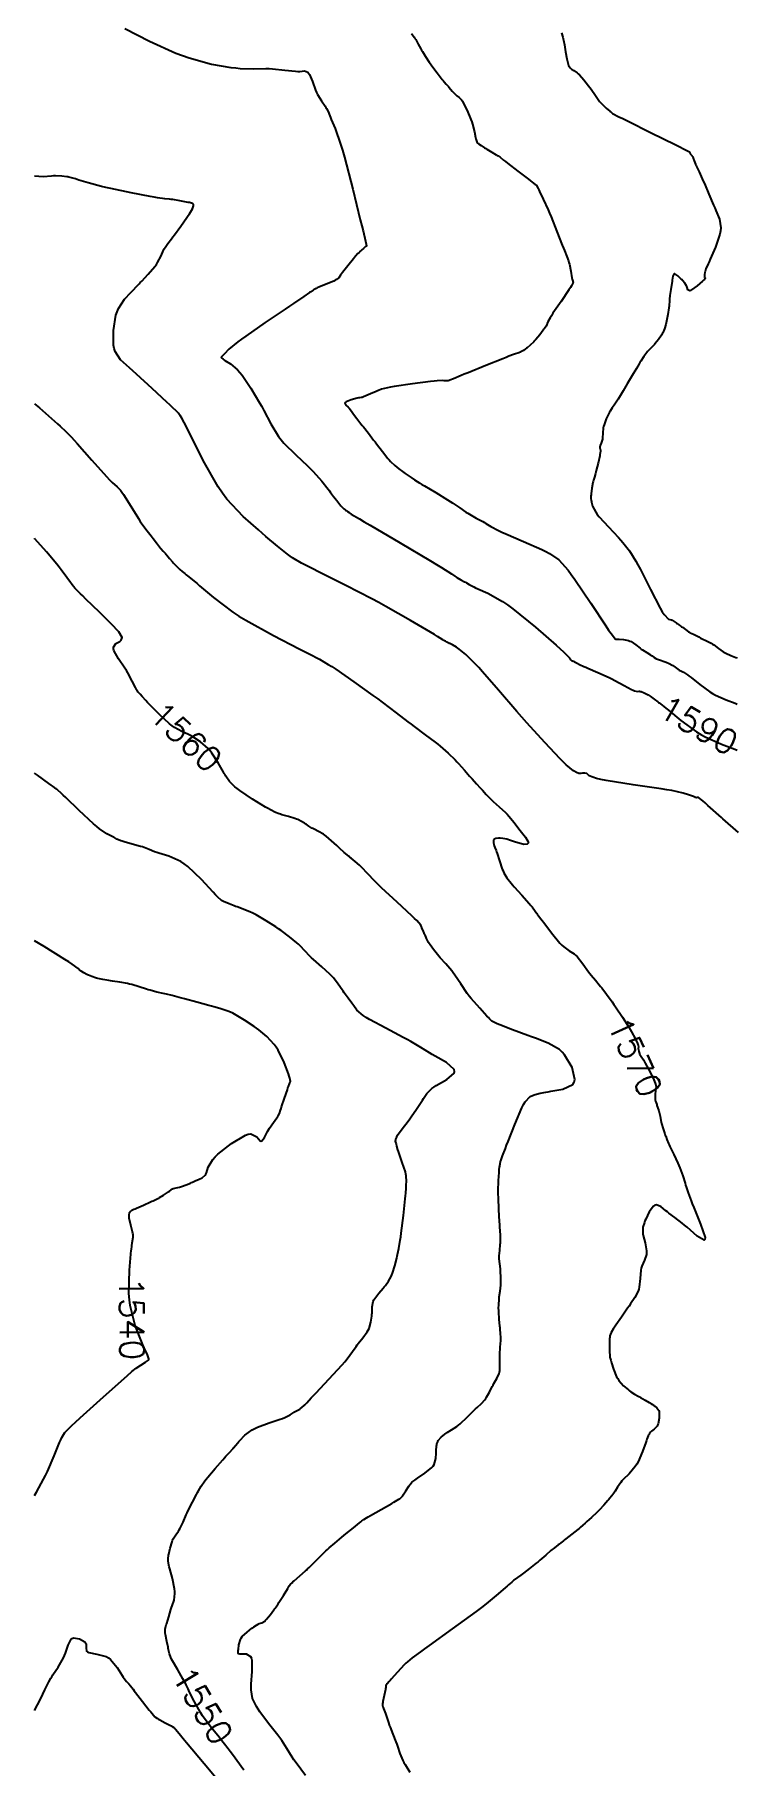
# Model space of a CAD drawing. Header units: metres. Extents: x 837477 to 838477, y 1189014 to 1191014.
# Drawn here: x 837476.5 to 837586.4, y 1190467.4 to 1190738.3 of the extents above; entities that cross this region are included whole.
import ezdxf

# ---------------------------------------------------------------- set-up
doc = ezdxf.new("R2010")
doc.units = ezdxf.units.M
doc.header["$LTSCALE"] = 0.3
doc.layers.add('COTAS 10', color=1, linetype='Continuous')
doc.styles.get("Standard").update_dxf_attribs({"font": 'simplex.shx'})

msp = doc.modelspace()

# ---------------------------------------------------------------- linework, layer by layer
at = {"layer": 'COTAS 10'}
for points, elevation in [([(837490.66, 1190739.296), (837494.51, 1190737.289), (837498.617, 1190735.452), (837499.686, 1190735.044), (837500.725, 1190734.68), (837504.233, 1190733.731), (837507.265, 1190733.216), (837508.005, 1190733.126), (837508.701, 1190733.058), (837510.854, 1190733.003), (837512.737, 1190733.027), (837513.263, 1190733.009), (837513.79, 1190732.981), (837515.711, 1190732.791), (837517.361, 1190732.611), (837517.718, 1190732.59), (837518.032, 1190732.58), (837518.804, 1190732.649), (837519.29, 1190732.483), (837519.423, 1190732.325), (837519.555, 1190732.12), (837520.026, 1190730.975), (837520.529, 1190729.624), (837520.682, 1190729.288), (837520.84, 1190728.968), (837521.46, 1190727.95), (837522.015, 1190727.14), (837522.132, 1190726.951), (837522.234, 1190726.778), (837522.473, 1190726.28), (837522.725, 1190725.636), (837522.836, 1190725.371), (837522.964, 1190725.068), (837523.576, 1190723.661), (837524.443, 1190721.196), (837524.732, 1190720.227), (837525.042, 1190719.133), (837526.34, 1190714.145), (837527.522, 1190709.367), (837527.759, 1190708.406), (837527.957, 1190707.601), (837528.348, 1190705.998), (837528.449, 1190705.527), (837528.464, 1190705.436), (837528.474, 1190705.362), (837528.465, 1190705.235), (837528.368, 1190705.171), (837528.323, 1190705.136), (837528.27, 1190705.094), (837528.012, 1190704.879), (837527.747, 1190704.652), (837527.69, 1190704.601), (837527.639, 1190704.555), (837527.514, 1190704.436), (837527.409, 1190704.326), (837527.372, 1190704.287), (837527.331, 1190704.244), (837527.154, 1190704.056), (837526.792, 1190703.637), (837526.634, 1190703.448), (837526.452, 1190703.228), (837525.587, 1190702.169), (837524.743, 1190701.109), (837524.574, 1190700.888), (837524.433, 1190700.698), (837524.158, 1190700.271), (837523.8, 1190699.98), (837523.607, 1190699.875), (837523.374, 1190699.76), (837522.19, 1190699.255), (837521.014, 1190698.782), (837520.786, 1190698.687), (837520.599, 1190698.607), (837520.275, 1190698.448), (837520.226, 1190698.396), (837520.213, 1190698.385), (837520.201, 1190698.374), (837520.159, 1190698.345), (837519.905, 1190698.174), (837519.759, 1190698.075), (837519.58, 1190697.952), (837518.662, 1190697.321), (837517.05, 1190696.224), (837516.434, 1190695.808), (837515.745, 1190695.343), (837512.641, 1190693.259), (837509.587, 1190691.157), (837508.928, 1190690.681), (837508.351, 1190690.25), (837506.943, 1190689.078), (837506.227, 1190688.367), (837506.087, 1190688.227), (837505.971, 1190688.112), (837505.76, 1190687.901), (837505.732, 1190687.846), (837505.732, 1190687.828), (837505.735, 1190687.81), (837505.772, 1190687.735), (837506.024, 1190687.545), (837506.161, 1190687.453), (837506.329, 1190687.346), (837507.18, 1190686.817), (837508.305, 1190685.844), (837508.645, 1190685.456), (837508.998, 1190685.016), (837510.375, 1190683.001), (837511.744, 1190680.712), (837512.091, 1190680.1), (837512.425, 1190679.498), (837513.518, 1190677.4), (837514.724, 1190675.417), (837515.129, 1190674.887), (837515.566, 1190674.364), (837517.4, 1190672.547), (837519.264, 1190670.841), (837519.719, 1190670.39), (837520.147, 1190669.947), (837521.475, 1190668.424), (837522.463, 1190667.171), (837522.678, 1190666.898), (837522.867, 1190666.657), (837523.338, 1190666.058), (837523.651, 1190665.654), (837523.74, 1190665.538), (837523.831, 1190665.419), (837524.171, 1190664.973), (837524.497, 1190664.564), (837524.58, 1190664.468), (837524.659, 1190664.381), (837524.917, 1190664.128), (837525.155, 1190663.934), (837525.221, 1190663.883), (837525.288, 1190663.834), (837525.529, 1190663.663), (837525.763, 1190663.507), (837525.824, 1190663.466), (837525.884, 1190663.426), (837526.089, 1190663.289), (837527.382, 1190662.516), (837528.127, 1190662.075), (837529.041, 1190661.535), (837533.742, 1190658.766), (837538.505, 1190655.946), (837539.458, 1190655.375), (837540.252, 1190654.896), (837541.798, 1190653.92), (837542.334, 1190653.548), (837542.49, 1190653.448), (837542.651, 1190653.35), (837543.26, 1190653.01), (837543.848, 1190652.693), (837543.995, 1190652.611), (837544.135, 1190652.53), (837544.582, 1190652.256), (837545.275, 1190651.893), (837545.57, 1190651.756), (837545.909, 1190651.603), (837547.507, 1190650.921), (837549.799, 1190649.624), (837550.576, 1190649.084), (837551.415, 1190648.465), (837554.96, 1190645.576), (837558.18, 1190642.769), (837558.815, 1190642.202), (837559.338, 1190641.727), (837560.3, 1190640.77), (837560.509, 1190640.479), (837560.558, 1190640.423), (837560.603, 1190640.377), (837560.734, 1190640.303), (837560.852, 1190640.278), (837560.889, 1190640.265), (837560.927, 1190640.248), (837561.082, 1190640.163), (837561.297, 1190640.036), (837561.374, 1190639.994), (837561.459, 1190639.948), (837561.827, 1190639.754), (837562.524, 1190639.427), (837562.817, 1190639.297), (837563.152, 1190639.149), (837564.722, 1190638.476), (837566.478, 1190637.688), (837566.931, 1190637.468), (837567.369, 1190637.249), (837568.832, 1190636.451), (837569.986, 1190635.822), (837570.229, 1190635.709), (837570.44, 1190635.623), (837570.925, 1190635.531), (837571.188, 1190635.543), (837571.255, 1190635.545), (837571.366, 1190635.525), (837571.487, 1190635.495), (837571.998, 1190635.3), (837572.583, 1190634.987), (837572.75, 1190634.883), (837572.92, 1190634.771), (837573.554, 1190634.303), (837574.098, 1190633.877), (837574.211, 1190633.792), (837574.307, 1190633.721), (837574.521, 1190633.582), (837575.077, 1190633.157), (837575.389, 1190632.906), (837575.769, 1190632.596), (837577.715, 1190630.995), (837580.146, 1190629.216), (837580.832, 1190628.794), (837581.524, 1190628.403), (837584.07, 1190627.249), (837586.153, 1190626.481), (837586.553, 1190626.333)], 1590), ([(837535.527, 1190738.519), (837535.961, 1190737.927), (837536.077, 1190737.751), (837536.191, 1190737.568), (837536.585, 1190736.862), (837536.991, 1190736.109), (837537.112, 1190735.897), (837537.236, 1190735.684), (837537.715, 1190734.899), (837538.302, 1190734.024), (837538.494, 1190733.753), (837538.7, 1190733.469), (837539.548, 1190732.344), (837540.337, 1190731.338), (837540.504, 1190731.131), (837540.649, 1190730.955), (837540.988, 1190730.573), (837541.252, 1190730.301), (837541.348, 1190730.192), (837541.456, 1190730.07), (837541.93, 1190729.509), (837542.424, 1190728.959), (837542.543, 1190728.843), (837542.656, 1190728.742), (837543, 1190728.51), (837543.373, 1190728.117), (837543.504, 1190727.915), (837543.646, 1190727.672), (837544.257, 1190726.459), (837544.852, 1190725.052), (837544.983, 1190724.687), (837545.101, 1190724.333), (837545.405, 1190723.142), (837545.586, 1190722.216), (837545.626, 1190722.028), (837545.661, 1190721.87), (837545.75, 1190721.55), (837545.89, 1190721.386), (837545.957, 1190721.328), (837546.037, 1190721.263), (837546.431, 1190720.981), (837546.977, 1190720.628), (837547.154, 1190720.519), (837547.341, 1190720.405), (837548.11, 1190719.949), (837548.822, 1190719.527), (837548.974, 1190719.433), (837549.107, 1190719.349), (837549.424, 1190719.129), (837549.966, 1190718.703), (837550.242, 1190718.489), (837550.571, 1190718.234), (837552.212, 1190716.966), (837553.841, 1190715.711), (837554.162, 1190715.465), (837554.428, 1190715.263), (837554.921, 1190714.896), (837555.037, 1190714.806), (837555.066, 1190714.778), (837555.092, 1190714.749), (837555.175, 1190714.631), (837555.371, 1190714.241), (837555.469, 1190714.04), (837555.587, 1190713.798), (837556.17, 1190712.59), (837556.929, 1190710.914), (837557.157, 1190710.378), (837557.394, 1190709.81), (837558.313, 1190707.499), (837559.144, 1190705.372), (837559.325, 1190704.919), (837559.484, 1190704.526), (837559.88, 1190703.602), (837560.128, 1190702.923), (837560.193, 1190702.685), (837560.257, 1190702.425), (837560.476, 1190701.306), (837560.66, 1190700.269), (837560.702, 1190700.062), (837560.74, 1190699.889), (837560.844, 1190699.551), (837560.602, 1190699.023), (837560.423, 1190698.731), (837560.194, 1190698.374), (837558.959, 1190696.558), (837557.695, 1190694.713), (837557.449, 1190694.339), (837557.247, 1190694.025), (837556.889, 1190693.384), (837556.807, 1190693.129), (837556.779, 1190693.057), (837556.748, 1190692.986), (837556.618, 1190692.725), (837556.375, 1190692.356), (837556.274, 1190692.216), (837556.158, 1190692.06), (837555.615, 1190691.36), (837554.997, 1190690.62), (837554.833, 1190690.438), (837554.672, 1190690.267), (837554.12, 1190689.735), (837553.638, 1190689.325), (837553.522, 1190689.23), (837553.414, 1190689.144), (837553.084, 1190688.904), (837552.777, 1190688.725), (837552.683, 1190688.678), (837552.584, 1190688.633), (837552.193, 1190688.477), (837551.836, 1190688.353), (837551.758, 1190688.327), (837551.69, 1190688.305), (837551.52, 1190688.257), (837550.786, 1190687.978), (837550.362, 1190687.811), (837549.843, 1190687.605), (837547.17, 1190686.537), (837544.39, 1190685.415), (837543.803, 1190685.176), (837543.294, 1190684.967), (837542.118, 1190684.472), (837541.542, 1190684.239), (837541.413, 1190684.196), (837541.297, 1190684.163), (837540.985, 1190684.12), (837540.759, 1190684.146), (837540.696, 1190684.156), (837540.634, 1190684.166), (837540.412, 1190684.215), (837539.554, 1190684.163), (837539.092, 1190684.111), (837538.533, 1190684.042), (837535.701, 1190683.656), (837532.847, 1190683.232), (837532.274, 1190683.138), (837531.796, 1190683.055), (837530.852, 1190682.844), (837530.387, 1190682.644), (837530.21, 1190682.569), (837530.013, 1190682.485), (837529.129, 1190682.11), (837528.02, 1190681.64), (837527.809, 1190681.551), (837527.779, 1190681.548), (837527.766, 1190681.548), (837527.751, 1190681.549), (837527.676, 1190681.558), (837527.382, 1190681.505), (837527.228, 1190681.468), (837527.043, 1190681.421), (837526.112, 1190681.169), (837525.288, 1190680.848), (837525.169, 1190680.757), (837525.098, 1190680.666), (837525.237, 1190680.331), (837525.625, 1190680.009), (837525.712, 1190679.926), (837525.789, 1190679.846), (837525.991, 1190679.58), (837526.226, 1190679.226), (837526.325, 1190679.09), (837526.438, 1190678.939), (837526.966, 1190678.255), (837527.623, 1190677.42), (837527.817, 1190677.173), (837528.017, 1190676.918), (837528.783, 1190675.939), (837529.606, 1190674.878), (837529.842, 1190674.572), (837530.082, 1190674.259), (837530.975, 1190673.086), (837531.833, 1190672.009), (837532.05, 1190671.758), (837532.259, 1190671.527), (837532.939, 1190670.863), (837533.564, 1190670.353), (837533.739, 1190670.218), (837533.914, 1190670.087), (837534.55, 1190669.639), (837535.164, 1190669.228), (837535.326, 1190669.12), (837535.484, 1190669.014), (837536.023, 1190668.655), (837536.844, 1190668.139), (837537.18, 1190667.936), (837537.562, 1190667.705), (837539.337, 1190666.653), (837541.185, 1190665.537), (837541.614, 1190665.267), (837542.008, 1190665.014), (837543.132, 1190664.239), (837544.064, 1190663.59), (837544.337, 1190663.417), (837544.616, 1190663.247), (837545.677, 1190662.654), (837546.701, 1190662.103), (837546.956, 1190661.959), (837547.2, 1190661.818), (837547.978, 1190661.341), (837549.185, 1190660.708), (837549.698, 1190660.47), (837550.289, 1190660.204), (837553.072, 1190659.017), (837555.926, 1190657.738), (837556.563, 1190657.414), (837557.133, 1190657.104), (837558.636, 1190656.097), (837560.051, 1190654.499), (837560.566, 1190653.817), (837561.134, 1190653.032), (837563.629, 1190649.33), (837565.947, 1190645.807), (837566.405, 1190645.134), (837566.782, 1190644.592), (837567.476, 1190643.729), (837567.773, 1190643.712), (837567.9, 1190643.703), (837568.047, 1190643.694), (837568.736, 1190643.646), (837569.525, 1190643.487), (837569.735, 1190643.407), (837569.94, 1190643.312), (837570.65, 1190642.839), (837571.331, 1190642.298), (837571.519, 1190642.16), (837571.706, 1190642.027), (837572.381, 1190641.59), (837572.965, 1190641.232), (837573.096, 1190641.149), (837573.213, 1190641.073), (837573.525, 1190640.854), (837573.817, 1190640.679), (837573.923, 1190640.629), (837574.039, 1190640.579), (837574.547, 1190640.397), (837575.105, 1190640.205), (837575.252, 1190640.149), (837575.397, 1190640.092), (837575.896, 1190639.878), (837576.363, 1190639.635), (837576.488, 1190639.56), (837576.61, 1190639.482), (837577.037, 1190639.174), (837577.455, 1190638.873), (837577.572, 1190638.799), (837577.691, 1190638.729), (837578.126, 1190638.513), (837578.784, 1190638.109), (837579.043, 1190637.921), (837579.336, 1190637.7), (837580.673, 1190636.629), (837582.252, 1190635.473), (837582.698, 1190635.199), (837583.148, 1190634.945), (837584.802, 1190634.195), (837586.231, 1190633.664), (837586.538, 1190633.548)], 1600), ([(837559.015, 1190738.609), (837559.214, 1190737.964), (837559.383, 1190737.225), (837559.432, 1190736.98), (837559.48, 1190736.718), (837559.661, 1190735.626), (837559.848, 1190734.57), (837559.901, 1190734.331), (837559.953, 1190734.114), (837560.147, 1190733.521), (837560.393, 1190733.124), (837560.479, 1190733.032), (837560.573, 1190732.946), (837560.975, 1190732.697), (837561.488, 1190732.354), (837561.651, 1190732.209), (837561.825, 1190732.043), (837562.528, 1190731.259), (837563.272, 1190730.317), (837563.471, 1190730.051), (837563.666, 1190729.781), (837564.345, 1190728.787), (837565.004, 1190727.871), (837565.188, 1190727.65), (837565.371, 1190727.444), (837566.036, 1190726.821), (837566.595, 1190726.375), (837566.712, 1190726.28), (837566.811, 1190726.199), (837567.034, 1190726.012), (837568.033, 1190725.483), (837568.622, 1190725.187), (837569.347, 1190724.826), (837573.096, 1190722.979), (837576.83, 1190721.136), (837577.546, 1190720.778), (837578.124, 1190720.485), (837579.064, 1190719.975), (837579.097, 1190719.9), (837579.104, 1190719.881), (837579.111, 1190719.864), (837579.125, 1190719.811), (837579.155, 1190719.746), (837579.171, 1190719.722), (837579.191, 1190719.694), (837579.288, 1190719.572), (837579.396, 1190719.442), (837579.422, 1190719.41), (837579.446, 1190719.38), (837579.519, 1190719.285), (837579.601, 1190719.13), (837579.631, 1190719.062), (837579.664, 1190718.983), (837579.811, 1190718.604), (837580.028, 1190718.065), (837580.106, 1190717.884), (837580.192, 1190717.69), (837580.566, 1190716.873), (837581.061, 1190715.782), (837581.224, 1190715.415), (837581.397, 1190715.02), (837582.115, 1190713.358), (837582.849, 1190711.639), (837583.032, 1190711.208), (837583.207, 1190710.797), (837583.766, 1190709.475), (837583.976, 1190708.072), (837583.93, 1190707.61), (837583.84, 1190707.117), (837583.137, 1190705.068), (837582.302, 1190703.174), (837582.128, 1190702.777), (837581.979, 1190702.436), (837581.645, 1190701.665), (837581.504, 1190701.281), (837581.475, 1190701.184), (837581.451, 1190701.09), (837581.404, 1190700.785), (837581.399, 1190700.546), (837581.402, 1190700.495), (837581.406, 1190700.45), (837581.437, 1190700.34), (837581.482, 1190700.278), (837581.496, 1190700.263), (837581.509, 1190700.249), (837581.561, 1190700.206), (837581.397, 1190700.002), (837581.275, 1190699.886), (837581.119, 1190699.745), (837580.279, 1190699.021), (837579.413, 1190698.381), (837579.241, 1190698.292), (837579.1, 1190698.242), (837578.834, 1190698.38), (837578.712, 1190698.776), (837578.662, 1190698.888), (837578.604, 1190699.002), (837578.332, 1190699.42), (837577.969, 1190699.857), (837577.852, 1190699.983), (837577.729, 1190700.111), (837577.229, 1190700.588), (837576.779, 1190700.876), (837576.688, 1190700.885), (837576.611, 1190700.862), (837576.453, 1190700.525), (837576.368, 1190699.88), (837576.337, 1190699.665), (837576.303, 1190699.433), (837576.153, 1190698.46), (837576.015, 1190697.515), (837575.989, 1190697.301), (837575.967, 1190697.107), (837575.931, 1190696.576), (837575.892, 1190696.022), (837575.868, 1190695.813), (837575.839, 1190695.58), (837575.688, 1190694.538), (837575.494, 1190693.461), (837575.437, 1190693.205), (837575.38, 1190692.969), (837575.164, 1190692.27), (837574.883, 1190691.668), (837574.784, 1190691.492), (837574.677, 1190691.313), (837574.213, 1190690.632), (837573.714, 1190689.994), (837573.584, 1190689.841), (837573.458, 1190689.699), (837573.032, 1190689.275), (837572.616, 1190688.852), (837572.496, 1190688.711), (837572.373, 1190688.561), (837571.913, 1190687.932), (837571.446, 1190687.224), (837571.319, 1190687.023), (837571.193, 1190686.821), (837570.749, 1190686.075), (837570.265, 1190685.241), (837570.115, 1190684.984), (837569.958, 1190684.715), (837569.332, 1190683.648), (837568.704, 1190682.592), (837568.546, 1190682.329), (837568.394, 1190682.08), (837567.904, 1190681.289), (837567.49, 1190680.648), (837567.386, 1190680.493), (837567.287, 1190680.348), (837566.971, 1190679.906), (837566.656, 1190679.414), (837566.557, 1190679.237), (837566.455, 1190679.043), (837566.044, 1190678.193), (837565.692, 1190677.259), (837565.625, 1190677.01), (837565.572, 1190676.767), (837565.493, 1190675.925), (837565.461, 1190675.197), (837565.437, 1190675.024), (837565.408, 1190674.865), (837565.247, 1190674.395), (837565.094, 1190674.045), (837565.069, 1190673.96), (837565.052, 1190673.881), (837565.051, 1190673.641), (837565.094, 1190673.446), (837565.103, 1190673.396), (837565.112, 1190673.348), (837565.136, 1190673.187), (837565.089, 1190672.802), (837565.053, 1190672.612), (837565.007, 1190672.386), (837564.757, 1190671.268), (837564.476, 1190670.109), (837564.41, 1190669.856), (837564.349, 1190669.633), (837564.172, 1190669.076), (837564.026, 1190668.586), (837563.985, 1190668.406), (837563.944, 1190668.207), (837563.795, 1190667.328), (837563.678, 1190666.473), (837563.657, 1190666.289), (837563.642, 1190666.129), (837563.629, 1190665.739), (837563.682, 1190665.403), (837563.708, 1190665.276), (837563.74, 1190665.134), (837563.895, 1190664.499), (837564.39, 1190663.561), (837564.635, 1190663.228), (837564.927, 1190662.864), (837566.374, 1190661.282), (837567.943, 1190659.622), (837568.313, 1190659.208), (837568.654, 1190658.814), (837569.654, 1190657.555), (837570.659, 1190655.936), (837571.004, 1190655.315), (837571.378, 1190654.619), (837572.969, 1190651.483), (837574.483, 1190648.562), (837574.808, 1190648.002), (837575.093, 1190647.55), (837575.781, 1190646.816), (837576.177, 1190646.745), (837576.277, 1190646.711), (837576.373, 1190646.671), (837576.685, 1190646.472), (837576.969, 1190646.246), (837577.047, 1190646.189), (837577.125, 1190646.134), (837577.407, 1190645.952), (837577.738, 1190645.735), (837577.847, 1190645.657), (837577.965, 1190645.572), (837578.454, 1190645.202), (837578.936, 1190644.85), (837579.049, 1190644.776), (837579.153, 1190644.713), (837579.457, 1190644.567), (837579.695, 1190644.485), (837579.758, 1190644.461), (837579.82, 1190644.437), (837580.033, 1190644.346), (837580.232, 1190644.242), (837580.285, 1190644.21), (837580.337, 1190644.177), (837580.519, 1190644.046), (837580.812, 1190643.868), (837580.934, 1190643.805), (837581.074, 1190643.737), (837581.73, 1190643.443), (837582.491, 1190643.061), (837582.698, 1190642.937), (837582.903, 1190642.805), (837583.631, 1190642.263), (837584.359, 1190641.73), (837584.564, 1190641.604), (837584.772, 1190641.487), (837585.534, 1190641.141), (837586.309, 1190640.847), (837586.524, 1190640.763)], 1610), ([(837586.769, 1190613.463), (837584.313, 1190615.578), (837584.095, 1190615.774), (837581.965, 1190617.687), (837581.509, 1190618.09), (837581.137, 1190618.414), (837580.498, 1190618.928), (837580.415, 1190618.926), (837580.394, 1190618.924), (837580.375, 1190618.922), (837580.25, 1190618.897), (837580.232, 1190618.894), (837580.214, 1190618.892), (837580.146, 1190618.89), (837580.031, 1190618.918), (837579.984, 1190618.935), (837579.93, 1190618.956), (837579.677, 1190619.066), (837579.253, 1190619.235), (837579.091, 1190619.292), (837578.91, 1190619.355), (837578.094, 1190619.621), (837576.318, 1190620.001), (837575.532, 1190620.135), (837574.617, 1190620.283), (837570.251, 1190620.921), (837566.027, 1190621.57), (837565.202, 1190621.725), (837564.528, 1190621.868), (837563.337, 1190622.295), (837563.11, 1190622.581), (837563.042, 1190622.636), (837562.973, 1190622.68), (837562.705, 1190622.752), (837562.436, 1190622.741), (837562.365, 1190622.733), (837562.296, 1190622.723), (837562.059, 1190622.669), (837561.742, 1190622.693), (837561.621, 1190622.733), (837561.487, 1190622.787), (837560.885, 1190623.1), (837559.776, 1190624.023), (837559.322, 1190624.461), (837558.804, 1190624.979), (837556.402, 1190627.508), (837553.58, 1190630.617), (837552.796, 1190631.5), (837552.012, 1190632.393), (837549.174, 1190635.698), (837546.66, 1190638.604), (837546.079, 1190639.245), (837545.55, 1190639.815), (837544.055, 1190641.283), (837543.022, 1190642.131), (837542.782, 1190642.31), (837542.563, 1190642.465), (837541.942, 1190642.825), (837541.529, 1190643.002), (837541.441, 1190643.041), (837541.365, 1190643.077), (837541.185, 1190643.171), (837541.07, 1190643.242), (837541.034, 1190643.262), (837540.996, 1190643.284), (837540.843, 1190643.366), (837540.686, 1190643.454), (837540.644, 1190643.479), (837540.604, 1190643.505), (837540.465, 1190643.601), (837539.609, 1190644.122), (837539.116, 1190644.415), (837538.512, 1190644.774), (837535.406, 1190646.606), (837531.52, 1190648.821), (837530.424, 1190649.421), (837529.32, 1190650.015), (837525.258, 1190652.111), (837521.686, 1190653.899), (837520.89, 1190654.299), (837520.178, 1190654.657), (837518.302, 1190655.608), (837516.917, 1190656.425), (837516.515, 1190656.7), (837516.104, 1190656.996), (837514.552, 1190658.238), (837512.746, 1190659.793), (837512.176, 1190660.285), (837511.575, 1190660.804), (837509.151, 1190662.901), (837506.598, 1190665.631), (837505.915, 1190666.549), (837505.242, 1190667.537), (837502.901, 1190671.689), (837501.011, 1190675.503), (837500.622, 1190676.278), (837500.292, 1190676.931), (837499.586, 1190678.273), (837499.321, 1190678.714), (837499.268, 1190678.799), (837499.224, 1190678.868), (837499.139, 1190678.982), (837499.072, 1190679.039), (837499.04, 1190679.072), (837499.002, 1190679.113), (837498.814, 1190679.322), (837498.08, 1190680.034), (837497.698, 1190680.392), (837497.239, 1190680.819), (837494.933, 1190682.941), (837492.46, 1190685.2), (837491.895, 1190685.713), (837491.381, 1190686.178), (837489.959, 1190687.453), (837489.129, 1190688.739), (837488.989, 1190689.212), (837488.889, 1190689.735), (837488.852, 1190692.043), (837489.256, 1190694.398), (837489.433, 1190694.951), (837489.638, 1190695.46), (837490.616, 1190696.94), (837491.602, 1190697.96), (837491.812, 1190698.18), (837491.995, 1190698.372), (837492.432, 1190698.838), (837492.877, 1190699.319), (837493.065, 1190699.519), (837493.282, 1190699.749), (837494.303, 1190700.825), (837495.346, 1190702.035), (837495.578, 1190702.35), (837495.784, 1190702.656), (837496.323, 1190703.69), (837496.715, 1190704.584), (837496.829, 1190704.802), (837496.946, 1190705.007), (837497.389, 1190705.642), (837497.977, 1190706.393), (837498.185, 1190706.672), (837498.413, 1190706.981), (837499.398, 1190708.352), (837500.355, 1190709.722), (837500.564, 1190710.03), (837500.75, 1190710.307), (837501.219, 1190711.052), (837501.411, 1190711.511), (837501.422, 1190711.609), (837501.415, 1190711.694), (837501.234, 1190711.895), (837500.749, 1190712.033), (837500.549, 1190712.078), (837500.321, 1190712.127), (837499.261, 1190712.328), (837498.146, 1190712.511), (837497.884, 1190712.548), (837497.641, 1190712.579), (837496.93, 1190712.642), (837495.765, 1190712.801), (837495.236, 1190712.891), (837494.617, 1190713.003), (837491.637, 1190713.576), (837488.436, 1190714.246), (837487.678, 1190714.418), (837486.975, 1190714.585), (837484.902, 1190715.141), (837483.464, 1190715.578), (837483.162, 1190715.67), (837482.902, 1190715.749), (837482.308, 1190715.931), (837481.876, 1190716.032), (837481.718, 1190716.06), (837481.543, 1190716.089), (837480.768, 1190716.193), (837479.785, 1190716.236), (837479.478, 1190716.226), (837479.155, 1190716.206), (837477.864, 1190716.055), (837476.514, 1190716.155)], 1580), ([(837476.514, 1190680.558), (837477.256, 1190679.902), (837479.606, 1190677.824), (837480.09, 1190677.395), (837480.503, 1190677.028), (837481.393, 1190676.231), (837482.277, 1190675.302), (837482.685, 1190674.853), (837483.164, 1190674.321), (837485.485, 1190671.704), (837487.789, 1190669.143), (837488.257, 1190668.646), (837488.651, 1190668.24), (837489.461, 1190667.539), (837489.986, 1190667.018), (837490.2, 1190666.726), (837490.445, 1190666.369), (837491.579, 1190664.543), (837492.777, 1190662.58), (837493.062, 1190662.136), (837493.328, 1190661.735), (837494.118, 1190660.647), (837494.746, 1190659.867), (837494.909, 1190659.661), (837495.067, 1190659.459), (837495.599, 1190658.765), (837496.065, 1190658.163), (837496.182, 1190658.018), (837496.294, 1190657.884), (837496.654, 1190657.479), (837497.005, 1190657.094), (837497.112, 1190656.972), (837497.222, 1190656.843), (837497.653, 1190656.32), (837498.089, 1190655.797), (837498.202, 1190655.668), (837498.313, 1190655.545), (837498.686, 1190655.158), (837499.046, 1190654.817), (837499.147, 1190654.723), (837499.25, 1190654.629), (837499.628, 1190654.292), (837500.021, 1190653.96), (837500.133, 1190653.869), (837500.246, 1190653.779), (837500.664, 1190653.458), (837501.515, 1190652.768), (837501.9, 1190652.445), (837502.351, 1190652.065), (837504.518, 1190650.214), (837507.535, 1190647.947), (837508.521, 1190647.304), (837509.572, 1190646.655), (837513.913, 1190644.258), (837517.922, 1190642.208), (837518.764, 1190641.778), (837519.49, 1190641.408), (837521.143, 1190640.571), (837522.507, 1190639.759), (837523.051, 1190639.405), (837523.666, 1190638.995), (837526.488, 1190637.048), (837529.508, 1190634.897), (837530.248, 1190634.359), (837530.946, 1190633.845), (837533.121, 1190632.194), (837534.978, 1190630.76), (837535.476, 1190630.382), (837535.967, 1190630.013), (837537.682, 1190628.751), (837539.248, 1190627.573), (837539.646, 1190627.257), (837540.028, 1190626.945), (837541.277, 1190625.855), (837542.364, 1190624.805), (837542.644, 1190624.518), (837542.915, 1190624.233), (837543.819, 1190623.221), (837544.621, 1190622.283), (837544.828, 1190622.046), (837545.028, 1190621.819), (837545.698, 1190621.078), (837546.315, 1190620.407), (837546.482, 1190620.223), (837546.648, 1190620.041), (837547.235, 1190619.39), (837547.899, 1190618.702), (837548.113, 1190618.496), (837548.341, 1190618.283), (837549.274, 1190617.458), (837550.251, 1190616.553), (837550.507, 1190616.289), (837550.756, 1190616.021), (837551.6, 1190615.005), (837552.361, 1190614.012), (837552.557, 1190613.758), (837552.746, 1190613.513), (837553.377, 1190612.703), (837553.778, 1190612.077), (837553.822, 1190611.948), (837553.837, 1190611.838), (837553.65, 1190611.602), (837553.139, 1190611.586), (837552.951, 1190611.615), (837552.742, 1190611.659), (837551.816, 1190611.938), (837550.871, 1190612.254), (837550.65, 1190612.321), (837550.446, 1190612.379), (837549.857, 1190612.514), (837549.4, 1190612.562), (837549.28, 1190612.565), (837549.163, 1190612.564), (837548.763, 1190612.522), (837548.472, 1190612.382), (837548.423, 1190612.319), (837548.388, 1190612.245), (837548.374, 1190611.891), (837548.457, 1190611.507), (837548.482, 1190611.415), (837548.508, 1190611.328), (837548.61, 1190611.066), (837548.783, 1190610.611), (837548.854, 1190610.403), (837548.935, 1190610.159), (837549.311, 1190608.982), (837549.758, 1190607.722), (837549.884, 1190607.425), (837550.011, 1190607.151), (837550.476, 1190606.35), (837551.122, 1190605.532), (837551.362, 1190605.247), (837551.629, 1190604.937), (837552.814, 1190603.606), (837553.959, 1190602.317), (837554.202, 1190602.034), (837554.411, 1190601.781), (837554.896, 1190601.135), (837555.141, 1190600.754), (837555.199, 1190600.669), (837555.253, 1190600.593), (837555.414, 1190600.392), (837555.81, 1190599.899), (837556.013, 1190599.639), (837556.256, 1190599.325), (837557.469, 1190597.744), (837558.793, 1190596.139), (837559.106, 1190595.81), (837559.395, 1190595.531), (837560.246, 1190594.941), (837560.997, 1190594.463), (837561.224, 1190594.255), (837561.46, 1190594.014), (837562.378, 1190592.869), (837563.269, 1190591.649), (837563.488, 1190591.361), (837563.694, 1190591.095), (837564.337, 1190590.312), (837564.948, 1190589.584), (837565.134, 1190589.353), (837565.328, 1190589.108), (837566.073, 1190588.141), (837566.092, 1190588.116), (837566.967, 1190586.911), (837567.232, 1190586.532), (837567.506, 1190586.133), (837568.578, 1190584.529), (837569.576, 1190582.961), (837569.804, 1190582.585), (837570.011, 1190582.235), (837570.583, 1190581.178), (837570.923, 1190580.427), (837570.984, 1190580.269), (837571.03, 1190580.132), (837571.077, 1190579.816), (837571.054, 1190579.609), (837571.056, 1190579.541), (837571.062, 1190579.467), (837571.115, 1190579.162), (837571.223, 1190578.837), (837571.263, 1190578.752), (837571.309, 1190578.669), (837571.513, 1190578.385), (837571.861, 1190577.861), (837571.997, 1190577.627), (837572.149, 1190577.353), (837572.844, 1190576.042), (837573.486, 1190574.726), (837573.606, 1190574.449), (837573.7, 1190574.21), (837573.829, 1190573.663), (837573.787, 1190573.294), (837573.772, 1190573.167), (837573.757, 1190573.029), (837573.692, 1190572.441), (837573.693, 1190571.778), (837573.719, 1190571.592), (837573.756, 1190571.406), (837573.941, 1190570.848), (837573.981, 1190570.724), (837574.237, 1190570.047), (837574.292, 1190569.862), (837574.341, 1190569.679), (837574.465, 1190569.03), (837574.589, 1190568.338), (837574.638, 1190568.128), (837574.694, 1190567.91), (837574.95, 1190567.057), (837575.22, 1190566.251), (837575.283, 1190566.062), (837575.342, 1190565.888), (837575.517, 1190565.386), (837575.772, 1190564.781), (837575.881, 1190564.543), (837576.007, 1190564.275), (837576.604, 1190563.05), (837577.249, 1190561.665), (837577.406, 1190561.295), (837577.554, 1190560.932), (837578.008, 1190559.672), (837578.376, 1190558.527), (837578.47, 1190558.237), (837578.559, 1190557.958), (837578.852, 1190557.048), (837579.316, 1190555.787), (837579.515, 1190555.287), (837579.743, 1190554.722), (837580.821, 1190552.136), (837581.51, 1190550.017), (837581.493, 1190549.746), (837581.388, 1190549.612), (837580.258, 1190550.268), (837578.684, 1190551.655), (837578.298, 1190551.982), (837577.934, 1190552.283), (837576.8, 1190553.165), (837575.855, 1190553.867), (837575.611, 1190554.055), (837575.374, 1190554.24), (837574.58, 1190554.885), (837573.85, 1190555.143), (837573.654, 1190555.083), (837573.46, 1190554.967), (837572.78, 1190554.074), (837572.22, 1190552.933), (837572.103, 1190552.661), (837572.001, 1190552.408), (837571.768, 1190551.65), (837571.746, 1190550.886), (837571.777, 1190550.628), (837571.824, 1190550.351), (837572.128, 1190549.183), (837572.36, 1190547.978), (837572.361, 1190547.677), (837572.334, 1190547.391), (837572.011, 1190546.476), (837571.602, 1190545.535), (837571.521, 1190545.233), (837571.455, 1190544.912), (837571.335, 1190543.602), (837571.194, 1190542.278), (837571.115, 1190541.949), (837571.018, 1190541.637), (837570.522, 1190540.643), (837569.827, 1190539.635), (837569.604, 1190539.313), (837569.369, 1190538.972), (837568.41, 1190537.586), (837567.526, 1190536.298), (837567.337, 1190536.019), (837567.173, 1190535.774), (837566.783, 1190535.168), (837566.604, 1190534.625), (837566.573, 1190534.419), (837566.549, 1190534.19), (837566.532, 1190533.159), (837566.563, 1190532.174), (837566.57, 1190531.972), (837566.576, 1190531.801), (837566.594, 1190531.443), (837566.611, 1190531.3), (837566.616, 1190531.265), (837566.622, 1190531.233), (837566.648, 1190531.133), (837566.749, 1190530.816), (837566.802, 1190530.646), (837566.866, 1190530.441), (837567.19, 1190529.404), (837567.667, 1190528.237), (837567.829, 1190527.95), (837568.003, 1190527.679), (837568.737, 1190526.831), (837569.501, 1190526.176), (837569.693, 1190526.027), (837569.877, 1190525.892), (837570.474, 1190525.52), (837571.057, 1190525.208), (837571.232, 1190525.11), (837571.414, 1190525.008), (837572.119, 1190524.6), (837572.748, 1190524.222), (837572.881, 1190524.14), (837572.997, 1190524.066), (837573.269, 1190523.882), (837573.471, 1190523.731), (837573.543, 1190523.678), (837573.621, 1190523.622), (837573.961, 1190523.379), (837574.253, 1190522.966), (837574.301, 1190522.801), (837574.335, 1190522.614), (837574.34, 1190521.756), (837574.167, 1190520.881), (837574.088, 1190520.683), (837573.997, 1190520.504), (837573.556, 1190520.018), (837573.121, 1190519.699), (837573.033, 1190519.627), (837572.958, 1190519.56), (837572.806, 1190519.377), (837572.738, 1190519.231), (837572.717, 1190519.189), (837572.696, 1190519.145), (837572.61, 1190518.979), (837572.418, 1190518.498), (837572.329, 1190518.255), (837572.224, 1190517.966), (837571.718, 1190516.527), (837571.025, 1190514.934), (837570.802, 1190514.548), (837570.567, 1190514.185), (837569.607, 1190513.07), (837568.691, 1190512.162), (837568.483, 1190511.929), (837568.295, 1190511.705), (837567.78, 1190510.963), (837567.413, 1190510.337), (837567.317, 1190510.186), (837567.225, 1190510.045), (837566.913, 1190509.614), (837566.545, 1190509.167), (837566.417, 1190509.016), (837566.278, 1190508.853), (837565.68, 1190508.162), (837564.974, 1190507.395), (837564.767, 1190507.184), (837564.554, 1190506.973), (837563.744, 1190506.215), (837563.019, 1190505.568), (837562.86, 1190505.426), (837562.719, 1190505.302), (837562.363, 1190504.988), (837561.953, 1190504.65), (837561.779, 1190504.509), (837561.579, 1190504.348), (837560.637, 1190503.597), (837559.697, 1190502.853), (837559.498, 1190502.696), (837559.326, 1190502.561), (837558.926, 1190502.251), (837558.675, 1190502.061), (837558.597, 1190502.002), (837558.515, 1190501.94), (837558.187, 1190501.69), (837557.726, 1190501.317), (837557.559, 1190501.176), (837557.376, 1190501.02), (837556.576, 1190500.321), (837555.63, 1190499.51), (837555.355, 1190499.282), (837555.075, 1190499.054), (837554.016, 1190498.219), (837553.064, 1190497.49), (837552.85, 1190497.327), (837552.658, 1190497.182), (837552.146, 1190496.803), (837551.781, 1190496.533), (837551.682, 1190496.457), (837551.585, 1190496.381), (837551.239, 1190496.102), (837550.708, 1190495.645), (837550.494, 1190495.457), (837550.25, 1190495.241), (837549.124, 1190494.239), (837547.218, 1190492.684), (837546.482, 1190492.12), (837545.656, 1190491.497), (837541.919, 1190488.767), (837538.32, 1190486.181), (837537.581, 1190485.649), (837536.953, 1190485.198), (837535.617, 1190484.235), (837534.897, 1190483.622), (837534.658, 1190483.392), (837534.402, 1190483.135), (837533.335, 1190481.986), (837532.37, 1190480.908), (837532.177, 1190480.695), (837532.018, 1190480.519), (837531.711, 1190480.192), (837531.63, 1190480.111), (837531.612, 1190480.09), (837531.596, 1190480.069), (837531.555, 1190479.999), (837531.535, 1190479.937), (837531.532, 1190479.922), (837531.53, 1190479.908), (837531.536, 1190479.863), (837531.501, 1190479.607), (837531.474, 1190479.46), (837531.44, 1190479.279), (837531.254, 1190478.347), (837531.07, 1190477.412), (837531.037, 1190477.228), (837531.011, 1190477.077), (837530.983, 1190476.805), (837531.067, 1190476.574), (837531.112, 1190476.449), (837531.166, 1190476.297), (837531.442, 1190475.531), (837531.722, 1190474.745), (837531.779, 1190474.582), (837531.828, 1190474.442), (837531.928, 1190474.134), (837532.059, 1190473.76), (837532.127, 1190473.579), (837532.209, 1190473.365), (837532.619, 1190472.311), (837533.093, 1190471.071), (837533.215, 1190470.74), (837533.333, 1190470.414), (837533.727, 1190469.279), (837534.188, 1190468.159), (837534.348, 1190467.843), (837534.522, 1190467.524), (837535.268, 1190466.348)], 1570), ([(837518.918, 1190465.836), (837517.455, 1190467.805), (837517.124, 1190468.276), (837516.825, 1190468.714), (837516.011, 1190470.031), (837515.206, 1190471.308), (837514.913, 1190471.722), (837514.589, 1190472.162), (837513.164, 1190473.969), (837511.792, 1190475.775), (837511.501, 1190476.215), (837511.249, 1190476.628), (837510.659, 1190477.901), (837510.438, 1190479.213), (837510.419, 1190479.651), (837510.417, 1190480.121), (837510.562, 1190482.086), (837510.586, 1190483.83), (837510.508, 1190484.16), (837510.394, 1190484.423), (837509.676, 1190484.823), (837508.903, 1190484.812), (837508.754, 1190484.817), (837508.632, 1190484.826), (837508.428, 1190484.884), (837508.411, 1190484.961), (837508.407, 1190484.98), (837508.403, 1190485), (837508.394, 1190485.063), (837508.407, 1190485.285), (837508.418, 1190485.404), (837508.432, 1190485.547), (837508.508, 1190486.274), (837508.761, 1190487.124), (837508.887, 1190487.345), (837509.038, 1190487.56), (837509.782, 1190488.285), (837510.554, 1190488.869), (837510.722, 1190488.994), (837510.87, 1190489.105), (837511.239, 1190489.373), (837511.514, 1190489.53), (837511.602, 1190489.569), (837511.696, 1190489.607), (837512.08, 1190489.73), (837512.546, 1190489.995), (837512.692, 1190490.123), (837512.845, 1190490.274), (837513.458, 1190491.017), (837513.995, 1190491.747), (837514.101, 1190491.89), (837514.187, 1190492.008), (837514.342, 1190492.223), (837514.535, 1190492.527), (837514.645, 1190492.702), (837514.779, 1190492.915), (837515.469, 1190494.01), (837516.158, 1190495.103), (837516.293, 1190495.315), (837516.402, 1190495.488), (837516.594, 1190495.782), (837516.836, 1190496.004), (837516.978, 1190496.131), (837517.152, 1190496.287), (837518.049, 1190497.085), (837518.95, 1190497.886), (837519.126, 1190498.042), (837519.271, 1190498.171), (837519.529, 1190498.401), (837519.758, 1190498.627), (837519.884, 1190498.752), (837520.036, 1190498.906), (837521.592, 1190500.47), (837521.745, 1190500.622), (837521.872, 1190500.747), (837522.103, 1190500.967), (837522.357, 1190501.177), (837522.498, 1190501.296), (837522.669, 1190501.441), (837523.543, 1190502.182), (837524.64, 1190503.108), (837524.952, 1190503.369), (837525.268, 1190503.632), (837526.438, 1190504.6), (837527.412, 1190505.398), (837527.604, 1190505.554), (837527.762, 1190505.682), (837528.052, 1190505.908), (837528.51, 1190506.172), (837528.774, 1190506.323), (837529.098, 1190506.508), (837530.763, 1190507.458), (837532.44, 1190508.416), (837532.771, 1190508.606), (837533.045, 1190508.763), (837533.551, 1190509.058), (837533.681, 1190509.14), (837533.717, 1190509.162), (837533.752, 1190509.185), (837533.882, 1190509.265), (837534.083, 1190509.49), (837534.163, 1190509.602), (837534.254, 1190509.737), (837534.674, 1190510.407), (837535.114, 1190511.105), (837535.219, 1190511.257), (837535.316, 1190511.391), (837535.604, 1190511.729), (837536.058, 1190512.079), (837536.26, 1190512.221), (837536.495, 1190512.383), (837537.62, 1190513.132), (837538.703, 1190514.017), (837538.913, 1190514.265), (837539.083, 1190514.515), (837539.372, 1190515.426), (837539.402, 1190516.28), (837539.41, 1190516.494), (837539.417, 1190516.698), (837539.443, 1190517.354), (837539.571, 1190517.933), (837539.644, 1190518.088), (837539.732, 1190518.242), (837540.186, 1190518.783), (837540.776, 1190519.278), (837540.951, 1190519.404), (837541.131, 1190519.525), (837541.821, 1190519.92), (837542.634, 1190520.446), (837542.891, 1190520.649), (837543.163, 1190520.877), (837544.258, 1190521.907), (837545.322, 1190522.965), (837545.573, 1190523.209), (837545.806, 1190523.433), (837546.49, 1190524.068), (837547.025, 1190524.645), (837547.164, 1190524.832), (837547.298, 1190525.031), (837547.748, 1190525.848), (837548.18, 1190526.715), (837548.302, 1190526.945), (837548.426, 1190527.17), (837548.883, 1190527.948), (837549.243, 1190528.74), (837549.306, 1190528.975), (837549.353, 1190529.216), (837549.386, 1190530.144), (837549.351, 1190531.153), (837549.354, 1190531.445), (837549.362, 1190531.743), (837549.439, 1190532.868), (837549.516, 1190533.905), (837549.526, 1190534.148), (837549.53, 1190534.372), (837549.5, 1190535.02), (837549.428, 1190535.683), (837549.405, 1190535.916), (837549.381, 1190536.17), (837549.283, 1190537.267), (837549.205, 1190538.381), (837549.193, 1190538.646), (837549.185, 1190538.892), (837549.192, 1190539.623), (837549.245, 1190540.305), (837549.266, 1190540.52), (837549.291, 1190540.746), (837549.402, 1190541.658), (837549.503, 1190542.602), (837549.52, 1190542.849), (837549.533, 1190543.089), (837549.541, 1190543.904), (837549.5, 1190544.683), (837549.481, 1190544.9), (837549.459, 1190545.118), (837549.355, 1190545.912), (837549.28, 1190546.722), (837549.277, 1190546.951), (837549.281, 1190547.181), (837549.358, 1190548.028), (837549.448, 1190548.922), (837549.461, 1190549.182), (837549.469, 1190549.447), (837549.451, 1190550.447), (837549.384, 1190551.677), (837549.36, 1190552.087), (837549.335, 1190552.526), (837549.225, 1190554.362), (837549.142, 1190556.3), (837549.134, 1190556.805), (837549.131, 1190557.294), (837549.173, 1190558.945), (837549.246, 1190560.216), (837549.264, 1190560.467), (837549.28, 1190560.673), (837549.329, 1190561.051), (837549.366, 1190561.183), (837549.374, 1190561.234), (837549.382, 1190561.292), (837549.405, 1190561.554), (837549.473, 1190561.931), (837549.509, 1190562.062), (837549.554, 1190562.205), (837549.777, 1190562.814), (837550.238, 1190563.983), (837550.432, 1190564.478), (837550.655, 1190565.047), (837551.701, 1190567.723), (837552.822, 1190570.322), (837553.092, 1190570.843), (837553.345, 1190571.279), (837554.115, 1190572.133), (837554.755, 1190572.388), (837554.927, 1190572.446), (837555.096, 1190572.497), (837555.687, 1190572.635), (837556.58, 1190572.79), (837556.94, 1190572.853), (837557.348, 1190572.924), (837559.23, 1190573.254), (837560.795, 1190574.01), (837561.005, 1190574.351), (837561.117, 1190574.748), (837560.714, 1190576.659), (837559.507, 1190578.631), (837559.113, 1190579.068), (837558.694, 1190579.458), (837556.962, 1190580.47), (837554.948, 1190581.219), (837554.351, 1190581.442), (837553.736, 1190581.672), (837551.37, 1190582.562), (837549.361, 1190583.334), (837548.971, 1190583.49), (837548.653, 1190583.621), (837548.104, 1190583.886), (837547.767, 1190584.262), (837547.582, 1190584.463), (837547.357, 1190584.706), (837546.213, 1190585.933), (837544.906, 1190587.428), (837544.579, 1190587.839), (837544.266, 1190588.25), (837543.26, 1190589.725), (837542.345, 1190591.103), (837542.089, 1190591.453), (837541.833, 1190591.788), (837540.899, 1190592.886), (837540.031, 1190593.845), (837539.815, 1190594.094), (837539.61, 1190594.335), (837538.96, 1190595.144), (837538.445, 1190595.869), (837538.324, 1190596.058), (837538.214, 1190596.24), (837537.896, 1190596.855), (837537.657, 1190597.399), (837537.596, 1190597.537), (837537.537, 1190597.67), (837537.343, 1190598.103), (837537.181, 1190598.473), (837537.143, 1190598.565), (837537.106, 1190598.653), (837536.997, 1190598.934), (837536.371, 1190599.64), (837536.008, 1190599.995), (837535.564, 1190600.42), (837533.276, 1190602.533), (837530.842, 1190604.787), (837530.304, 1190605.301), (837529.827, 1190605.767), (837528.596, 1190607.055), (837527.797, 1190607.932), (837527.591, 1190608.139), (837527.392, 1190608.331), (837526.73, 1190608.897), (837526.091, 1190609.399), (837525.906, 1190609.551), (837525.719, 1190609.709), (837525.014, 1190610.326), (837524.266, 1190611.005), (837524.051, 1190611.202), (837523.832, 1190611.402), (837523.014, 1190612.159), (837522.189, 1190612.857), (837521.967, 1190613.02), (837521.746, 1190613.171), (837520.97, 1190613.609), (837520.275, 1190613.952), (837520.105, 1190614.043), (837519.946, 1190614.132), (837519.451, 1190614.438), (837519.017, 1190614.729), (837518.895, 1190614.809), (837518.772, 1190614.888), (837518.322, 1190615.171), (837517.73, 1190615.458), (837517.517, 1190615.54), (837517.283, 1190615.624), (837516.261, 1190615.934), (837515.246, 1190616.221), (837515.015, 1190616.29), (837514.807, 1190616.354), (837514.239, 1190616.545), (837513.432, 1190616.968), (837513.073, 1190617.179), (837512.656, 1190617.43), (837510.661, 1190618.672), (837508.656, 1190620.009), (837508.233, 1190620.32), (837507.867, 1190620.604), (837507.022, 1190621.415), (837506.465, 1190622.257), (837506.281, 1190622.561), (837506.211, 1190622.682), (837506.085, 1190622.896), (837505.267, 1190624.362), (837504.293, 1190625.878), (837503.997, 1190626.245), (837503.691, 1190626.589), (837502.49, 1190627.64), (837501.268, 1190628.433), (837500.948, 1190628.613), (837500.636, 1190628.778), (837499.577, 1190629.231), (837498.419, 1190629.859), (837498.045, 1190630.133), (837497.647, 1190630.451), (837496.021, 1190631.96), (837494.529, 1190633.477), (837494.218, 1190633.799), (837493.95, 1190634.079), (837493.348, 1190634.736), (837493.064, 1190635.07), (837492.996, 1190635.146), (837492.934, 1190635.215), (837492.749, 1190635.404), (837492.51, 1190635.757), (837492.479, 1190635.813), (837492.414, 1190635.93), (837492.306, 1190636.134), (837491.804, 1190637.143), (837491.12, 1190638.422), (837490.895, 1190638.796), (837490.656, 1190639.18), (837489.668, 1190640.64), (837488.944, 1190641.926), (837488.872, 1190642.2), (837488.855, 1190642.438), (837489.256, 1190643.002), (837489.869, 1190643.354), (837489.985, 1190643.458), (837490.079, 1190643.565), (837490.223, 1190643.977), (837489.684, 1190644.84), (837489.347, 1190645.231), (837488.928, 1190645.689), (837486.733, 1190647.894), (837484.51, 1190650.041), (837484.073, 1190650.462), (837483.714, 1190650.808), (837483.061, 1190651.434), (837482.908, 1190651.584), (837482.865, 1190651.631), (837482.82, 1190651.68), (837482.653, 1190651.877), (837482.383, 1190652.234), (837482.274, 1190652.385), (837482.149, 1190652.558), (837481.574, 1190653.368), (837480.676, 1190654.562), (837480.348, 1190654.976), (837479.987, 1190655.427), (837478.394, 1190657.36), (837476.573, 1190659.426), (837476.514, 1190659.489)], 1560), ([(837509.29, 1190466.656), (837507.48, 1190469.097), (837507.121, 1190469.579), (837506.823, 1190469.976), (837506.264, 1190470.707), (837505.847, 1190471.224), (837505.64, 1190471.485), (837505.394, 1190471.798), (837504.173, 1190473.354), (837502.832, 1190475.186), (837502.51, 1190475.672), (837502.209, 1190476.15), (837501.3, 1190477.799), (837500.672, 1190479.107), (837500.547, 1190479.369), (837500.444, 1190479.587), (837500.252, 1190480.015), (837500.017, 1190480.462), (837499.887, 1190480.692), (837499.729, 1190480.969), (837498.925, 1190482.352), (837498.124, 1190483.759), (837497.969, 1190484.051), (837497.842, 1190484.3), (837497.623, 1190484.847), (837497.542, 1190485.312), (837497.502, 1190485.51), (837497.455, 1190485.737), (837497.417, 1190485.913), (837497.221, 1190486.808), (837497.008, 1190487.876), (837496.973, 1190488.101), (837496.949, 1190488.296), (837496.951, 1190488.747), (837497.081, 1190489.193), (837497.138, 1190489.386), (837497.204, 1190489.608), (837497.517, 1190490.659), (837497.872, 1190491.82), (837497.964, 1190492.111), (837498.054, 1190492.39), (837498.357, 1190493.287), (837498.49, 1190494.296), (837498.472, 1190494.644), (837498.431, 1190495.022), (837498.086, 1190496.637), (837497.684, 1190498.165), (837497.606, 1190498.488), (837497.543, 1190498.768), (837497.439, 1190499.417), (837497.43, 1190499.718), (837497.428, 1190499.778), (837497.425, 1190499.828), (837497.416, 1190499.924), (837497.461, 1190500.17), (837497.492, 1190500.315), (837497.532, 1190500.494), (837497.744, 1190501.415), (837498.041, 1190502.425), (837498.134, 1190502.659), (837498.232, 1190502.874), (837498.625, 1190503.485), (837499.056, 1190504.086), (837499.178, 1190504.293), (837499.301, 1190504.519), (837499.754, 1190505.484), (837500.259, 1190506.622), (837500.415, 1190506.956), (837500.578, 1190507.298), (837501.225, 1190508.605), (837501.857, 1190509.822), (837502.011, 1190510.107), (837502.156, 1190510.37), (837502.603, 1190511.136), (837503.178, 1190511.938), (837503.403, 1190512.224), (837503.656, 1190512.538), (837504.811, 1190513.905), (837505.976, 1190515.239), (837506.236, 1190515.533), (837506.469, 1190515.793), (837507.086, 1190516.459), (837507.487, 1190516.888), (837507.584, 1190516.998), (837507.676, 1190517.106), (837507.958, 1190517.466), (837508.336, 1190517.921), (837508.489, 1190518.088), (837508.662, 1190518.272), (837509.459, 1190519.087), (837510.606, 1190519.951), (837511, 1190520.167), (837511.427, 1190520.373), (837513.245, 1190521.031), (837514.983, 1190521.581), (837515.36, 1190521.718), (837515.691, 1190521.849), (837516.511, 1190522.269), (837516.998, 1190522.602), (837517.12, 1190522.678), (837517.237, 1190522.748), (837517.61, 1190522.942), (837517.94, 1190523.116), (837518.029, 1190523.172), (837518.118, 1190523.232), (837518.429, 1190523.478), (837518.726, 1190523.75), (837518.805, 1190523.827), (837518.883, 1190523.903), (837519.152, 1190524.184), (837519.842, 1190524.921), (837520.184, 1190525.285), (837520.592, 1190525.719), (837522.611, 1190527.862), (837524.669, 1190530.106), (837525.101, 1190530.602), (837525.474, 1190531.044), (837526.323, 1190532.19), (837526.85, 1190533.002), (837527.019, 1190533.234), (837527.199, 1190533.468), (837527.935, 1190534.339), (837528.614, 1190535.252), (837528.758, 1190535.513), (837528.883, 1190535.777), (837529.176, 1190536.762), (837529.313, 1190537.744), (837529.34, 1190538.007), (837529.362, 1190538.266), (837529.4, 1190539.168), (837529.557, 1190540.035), (837529.654, 1190540.271), (837529.773, 1190540.506), (837530.399, 1190541.344), (837531.108, 1190542.131), (837531.281, 1190542.334), (837531.443, 1190542.531), (837531.942, 1190543.19), (837532.355, 1190543.936), (837532.462, 1190544.189), (837532.567, 1190544.461), (837532.918, 1190545.61), (837533.22, 1190546.802), (837533.293, 1190547.102), (837533.361, 1190547.389), (837533.569, 1190548.316), (837533.784, 1190549.618), (837533.856, 1190550.141), (837533.934, 1190550.735), (837534.261, 1190553.468), (837534.548, 1190556.071), (837534.6, 1190556.584), (837534.641, 1190557.005), (837534.691, 1190557.773), (837534.686, 1190558.043), (837534.693, 1190558.151), (837534.703, 1190558.272), (837534.769, 1190558.828), (837534.72, 1190559.675), (837534.658, 1190559.98), (837534.574, 1190560.316), (837534.098, 1190561.783), (837533.597, 1190563.188), (837533.498, 1190563.485), (837533.416, 1190563.741), (837533.263, 1190564.332), (837533.206, 1190564.657), (837533.185, 1190564.745), (837533.16, 1190564.833), (837533.052, 1190565.144), (837533.135, 1190565.624), (837533.232, 1190565.819), (837533.361, 1190566.041), (837534.093, 1190567.066), (837535.008, 1190568.266), (837535.253, 1190568.599), (837535.493, 1190568.932), (837536.329, 1190570.136), (837537.072, 1190571.245), (837537.254, 1190571.519), (837537.425, 1190571.778), (837537.959, 1190572.591), (837538.716, 1190573.36), (837539.028, 1190573.591), (837539.385, 1190573.83), (837541.046, 1190574.758), (837542.232, 1190575.76), (837542.29, 1190576.046), (837542.231, 1190576.335), (837541.039, 1190577.41), (837539.228, 1190578.444), (837538.778, 1190578.708), (837538.351, 1190578.962), (837536.997, 1190579.796), (837535.423, 1190580.724), (837534.858, 1190581.036), (837534.237, 1190581.373), (837531.529, 1190582.788), (837528.964, 1190584.178), (837528.434, 1190584.499), (837527.982, 1190584.791), (837527, 1190585.617), (837526.498, 1190586.297), (837526.348, 1190586.499), (837526.195, 1190586.706), (837525.603, 1190587.501), (837524.989, 1190588.347), (837524.821, 1190588.586), (837524.654, 1190588.827), (837524.059, 1190589.715), (837523.304, 1190590.679), (837523.036, 1190590.967), (837522.743, 1190591.265), (837521.471, 1190592.419), (837520.194, 1190593.541), (837519.897, 1190593.818), (837519.625, 1190594.081), (837518.847, 1190594.911), (837518.103, 1190595.699), (837517.851, 1190595.935), (837517.581, 1190596.179), (837516.44, 1190597.124), (837515.106, 1190598.113), (837514.713, 1190598.383), (837514.309, 1190598.653), (837512.767, 1190599.615), (837511.457, 1190600.388), (837511.2, 1190600.538), (837510.989, 1190600.66), (837510.61, 1190600.868), (837510.344, 1190600.968), (837510.205, 1190601.021), (837510.038, 1190601.086), (837509.197, 1190601.412), (837508.233, 1190601.786), (837507.987, 1190601.88), (837507.751, 1190601.971), (837506.978, 1190602.265), (837506.362, 1190602.509), (837506.224, 1190602.568), (837506.101, 1190602.623), (837505.779, 1190602.792), (837505.16, 1190603.381), (837504.85, 1190603.701), (837504.481, 1190604.09), (837502.646, 1190606.06), (837500.508, 1190608.097), (837499.946, 1190608.526), (837499.399, 1190608.898), (837497.531, 1190609.755), (837495.979, 1190610.201), (837495.63, 1190610.313), (837495.315, 1190610.42), (837494.47, 1190610.764), (837493.683, 1190611.086), (837493.405, 1190611.179), (837493.102, 1190611.273), (837491.79, 1190611.627), (837490.52, 1190611.97), (837490.243, 1190612.057), (837489.998, 1190612.142), (837489.383, 1190612.42), (837488.902, 1190612.7), (837488.741, 1190612.786), (837488.568, 1190612.876), (837487.845, 1190613.23), (837486.691, 1190614.022), (837486.246, 1190614.388), (837485.747, 1190614.818), (837483.494, 1190616.897), (837481.394, 1190618.905), (837480.992, 1190619.288), (837480.668, 1190619.597), (837480.144, 1190620.091), (837480.124, 1190620.1), (837480.118, 1190620.104), (837480.111, 1190620.107), (837480.081, 1190620.123), (837480.05, 1190620.144), (837480.041, 1190620.151), (837480.033, 1190620.159), (837480.003, 1190620.191), (837479.967, 1190620.229), (837479.955, 1190620.24), (837479.943, 1190620.252), (837479.889, 1190620.3), (837479.401, 1190620.654), (837479.116, 1190620.86), (837478.764, 1190621.112), (837476.949, 1190622.413), (837476.514, 1190622.728)], 1550), ([(837476.514, 1190509.651), (837476.805, 1190510.153), (837477.921, 1190512.201), (837478.222, 1190512.808), (837478.519, 1190513.434), (837479.56, 1190515.841), (837480.436, 1190517.939), (837480.628, 1190518.37), (837480.799, 1190518.736), (837481.236, 1190519.515), (837482.344, 1190520.589), (837482.938, 1190521.141), (837483.656, 1190521.803), (837487.287, 1190525.115), (837490.997, 1190528.398), (837491.765, 1190529.042), (837492.421, 1190529.571), (837493.855, 1190530.526), (837494.335, 1190530.825), (837494.39, 1190530.94), (837494.411, 1190531.07), (837494.204, 1190531.656), (837493.649, 1190532.775), (837493.451, 1190533.241), (837493.233, 1190533.774), (837492.285, 1190536.261), (837491.49, 1190539.375), (837491.368, 1190540.302), (837491.29, 1190541.258), (837491.363, 1190544.947), (837491.658, 1190548.042), (837491.663, 1190548.096), (837491.728, 1190548.711), (837491.786, 1190549.216), (837491.927, 1190550.112), (837491.93, 1190550.504), (837491.9, 1190550.692), (837491.858, 1190550.913), (837491.592, 1190551.997), (837491.345, 1190553.091), (837491.314, 1190553.319), (837491.299, 1190553.515), (837491.378, 1190553.954), (837491.546, 1190554.145), (837491.586, 1190554.185), (837491.624, 1190554.22), (837491.739, 1190554.299), (837492.078, 1190554.451), (837492.257, 1190554.532), (837492.473, 1190554.629), (837493.561, 1190555.119), (837494.669, 1190555.616), (837494.898, 1190555.717), (837495.093, 1190555.803), (837495.517, 1190555.982), (837495.824, 1190556.134), (837495.946, 1190556.203), (837496.084, 1190556.282), (837496.714, 1190556.665), (837497.339, 1190557.071), (837497.473, 1190557.164), (837497.591, 1190557.25), (837497.878, 1190557.493), (837498.108, 1190557.658), (837498.19, 1190557.695), (837498.28, 1190557.728), (837498.671, 1190557.813), (837499.18, 1190557.921), (837499.344, 1190557.968), (837499.518, 1190558.023), (837500.23, 1190558.282), (837500.923, 1190558.565), (837501.085, 1190558.634), (837501.234, 1190558.699), (837501.664, 1190558.9), (837502.04, 1190559.083), (837502.156, 1190559.137), (837502.276, 1190559.191), (837502.752, 1190559.4), (837503.207, 1190559.783), (837503.315, 1190559.948), (837503.414, 1190560.138), (837503.707, 1190561.039), (837504.409, 1190562.259), (837504.766, 1190562.65), (837505.194, 1190563.065), (837507.33, 1190564.758), (837509.521, 1190566.042), (837509.984, 1190566.199), (837510.386, 1190566.271), (837511.317, 1190565.813), (837511.824, 1190565.179), (837511.958, 1190565.139), (837512.089, 1190565.158), (837512.538, 1190565.718), (837513.012, 1190566.649), (837513.159, 1190566.902), (837513.314, 1190567.153), (837513.927, 1190568.043), (837514.471, 1190568.796), (837514.582, 1190568.961), (837514.675, 1190569.107), (837514.865, 1190569.476), (837515.032, 1190569.989), (837515.11, 1190570.226), (837515.202, 1190570.504), (837515.65, 1190571.848), (837516.095, 1190573.176), (837516.185, 1190573.444), (837516.261, 1190573.669), (837516.415, 1190574.119), (837516.481, 1190574.277), (837516.501, 1190574.318), (837516.522, 1190574.357), (837516.604, 1190574.486), (837516.501, 1190575.008), (837516.405, 1190575.295), (837516.28, 1190575.643), (837515.586, 1190577.412), (837514.636, 1190579.363), (837514.35, 1190579.825), (837514.055, 1190580.253), (837512.905, 1190581.518), (837511.631, 1190582.541), (837511.256, 1190582.818), (837510.873, 1190583.091), (837509.409, 1190584.052), (837508.098, 1190584.838), (837507.811, 1190585), (837507.556, 1190585.139), (837506.909, 1190585.441), (837506.436, 1190585.597), (837506.292, 1190585.644), (837506.141, 1190585.691), (837505.545, 1190585.875), (837504.605, 1190586.147), (837504.237, 1190586.251), (837503.823, 1190586.367), (837501.938, 1190586.887), (837500.008, 1190587.409), (837499.565, 1190587.526), (837499.162, 1190587.631), (837498.039, 1190587.912), (837497.148, 1190588.12), (837496.892, 1190588.18), (837496.631, 1190588.241), (837495.654, 1190588.468), (837494.619, 1190588.733), (837494.322, 1190588.818), (837494.02, 1190588.908), (837492.89, 1190589.273), (837491.717, 1190589.625), (837491.388, 1190589.706), (837491.057, 1190589.78), (837489.843, 1190589.99), (837488.691, 1190590.156), (837488.399, 1190590.202), (837488.118, 1190590.249), (837487.2, 1190590.42), (837486.422, 1190590.599), (837486.229, 1190590.651), (837486.046, 1190590.703), (837485.466, 1190590.902), (837484.958, 1190591.113), (837484.821, 1190591.173), (837484.685, 1190591.234), (837484.204, 1190591.462), (837483.783, 1190591.707), (837483.685, 1190591.778), (837483.594, 1190591.851), (837483.332, 1190592.129), (837482.384, 1190592.832), (837481.861, 1190593.174), (837481.225, 1190593.578), (837477.988, 1190595.57), (837476.514, 1190596.475)], 1540), ([(837476.514, 1190475.976), (837477.42, 1190477.787), (837477.811, 1190478.574), (837478.135, 1190479.227), (837478.74, 1190480.468), (837479.059, 1190481.05), (837479.204, 1190481.287), (837479.372, 1190481.557), (837480.184, 1190482.806), (837481.02, 1190484.224), (837481.205, 1190484.6), (837481.369, 1190484.97), (837481.793, 1190486.246), (837482.239, 1190487.145), (837482.418, 1190487.276), (837482.621, 1190487.357), (837483.554, 1190487.225), (837484.373, 1190486.727), (837484.504, 1190486.577), (837484.594, 1190486.422), (837484.573, 1190485.819), (837484.652, 1190485.282), (837484.805, 1190485.168), (837485.015, 1190485.07), (837486.244, 1190484.841), (837487.705, 1190484.44), (837488.062, 1190484.233), (837488.397, 1190483.985), (837489.432, 1190482.741), (837490.204, 1190481.481), (837490.374, 1190481.222), (837490.524, 1190481.001), (837490.908, 1190480.53), (837491.157, 1190480.298), (837491.223, 1190480.229), (837491.288, 1190480.158), (837491.509, 1190479.88), (837491.929, 1190479.326), (837492.119, 1190479.079), (837492.34, 1190478.793), (837493.406, 1190477.422), (837494.481, 1190476.059), (837494.709, 1190475.778), (837494.907, 1190475.538), (837495.367, 1190475.018), (837495.774, 1190474.721), (837495.938, 1190474.622), (837496.124, 1190474.516), (837496.978, 1190474.072), (837497.791, 1190473.664), (837497.95, 1190473.581), (837498.081, 1190473.51), (837498.315, 1190473.362), (837498.362, 1190473.3), (837498.375, 1190473.283), (837498.388, 1190473.267), (837498.431, 1190473.212), (837498.485, 1190473.15), (837498.504, 1190473.129), (837498.524, 1190473.107), (837498.611, 1190473.017), (837499.357, 1190472.141), (837499.792, 1190471.624), (837500.327, 1190470.987), (837503.084, 1190467.697), (837506.002, 1190464.2)], 1550)]:
    msp.add_lwpolyline(points, dxfattribs=dict(at, elevation=elevation))

# ---------------------------------------------------------------- texts
at = {"layer": 'COTAS 10', "char_height": 3.8, "attachment_point": 7}
for s, insert, rotation in [('1590', (837573.897, 1190631.808, 1590), 330.25734), ('1560', (837494.206, 1190631.534, 1560), 316.28234), ('1570', (837566.122, 1190583.446, 1570), 294.47282), ('1540', (837489.758, 1190543.817, 1540), 270.58784), ('1550', (837497.878, 1190481.419, 1550), 300.71886)]:
    msp.add_mtext(s, dxfattribs=dict(at, insert=insert, rotation=rotation))

doc.saveas('drawing.dxf')
